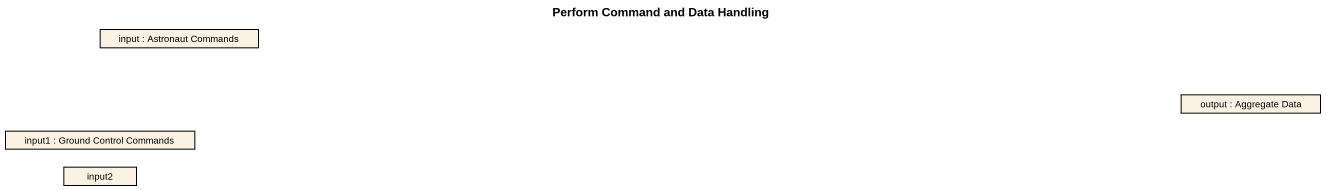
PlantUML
@startuml
title Perform Command and Data Handling
hide empty description
state "input : Astronaut Commands" as input <<object>>
state "output : Aggregate Data" as output <<object>>
state "input1 : Ground Control Commands" as input1 <<object>>
state input2 <<object>>
@enduml
